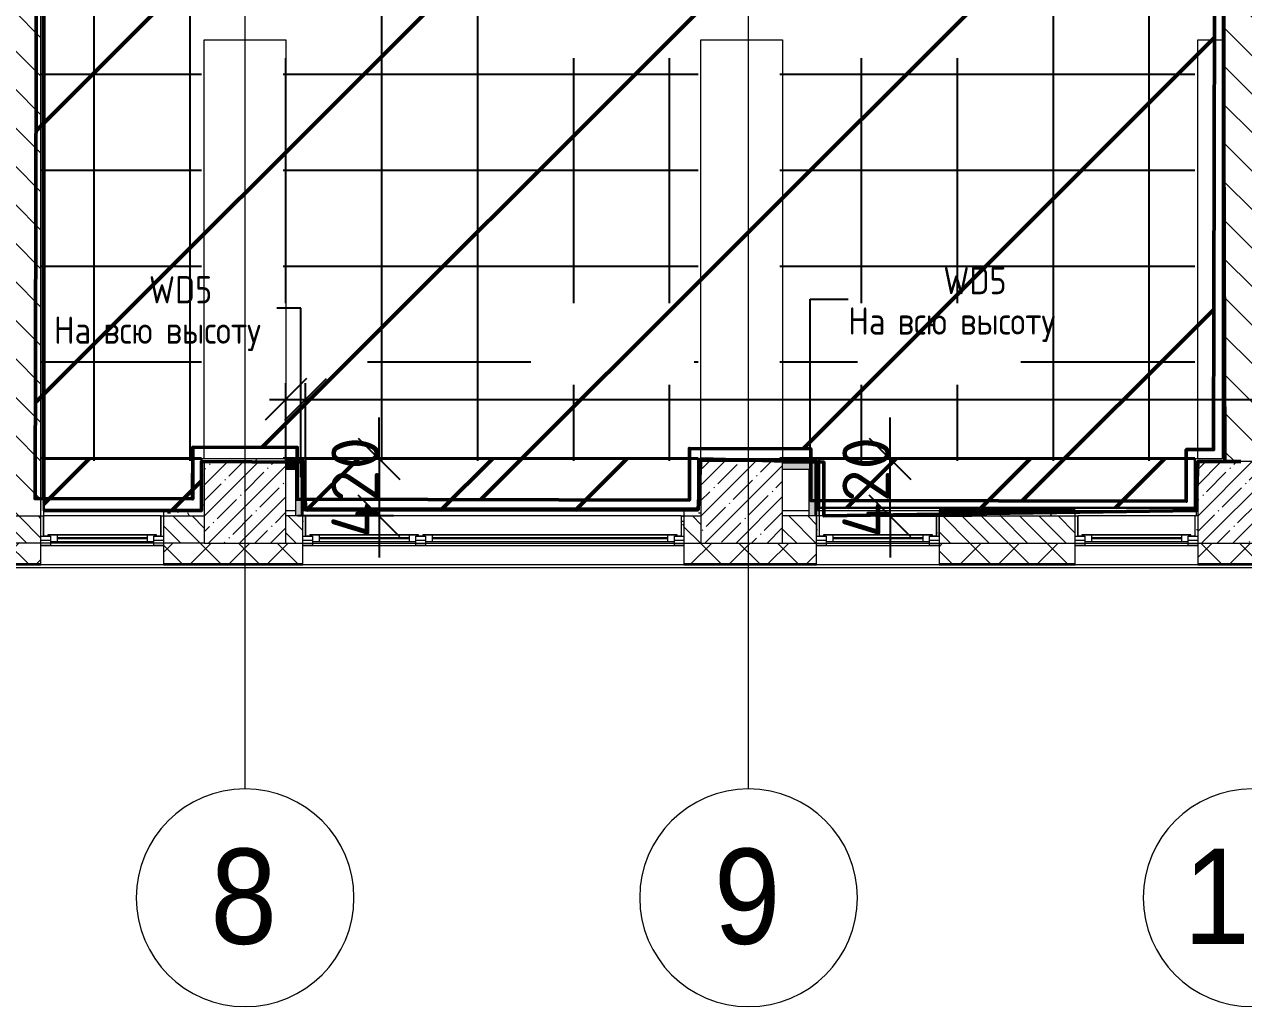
# Model space of a CAD drawing. Header units: millimetres. Extents: x -213547 to 415037, y -3642 to 106956.
# Drawn here: x 20653 to 29612, y -3642 to 3577 of the extents above; entities that cross this region are included whole.
import ezdxf

# ---------------------------------------------------------------- set-up
doc = ezdxf.new("R2010")
doc.units = ezdxf.units.MM
for name, color, linetype, lineweight in [('1)CF2', 3, 'Continuous', 30), ('10)FK4', 3, 'Continuous', 50), ('5.5) Перег WD5', 3, 'Continuous', 40), ('965 СКБ CF2', 5, 'Continuous', 50), ('A-FLOR', 7, 'Continuous', 9), ('A-GLAZ', 7, 'Continuous', 9), ('A-GLAZ-1', 7, 'Continuous', 5), ('A-WALL', 7, 'Continuous', 5), ('I-WALL', 7, 'Continuous', 5), ('S-COLS', 7, 'Continuous', 9), ('S-COLS-1', 7, 'Continuous', 5), ('Оси', 7, 'Continuous', 9), ('Оси-1', 7, 'Continuous', 20)]:
    doc.layers.add(name, color=color, linetype=linetype, lineweight=lineweight)
doc.layers.add('3) CF4 монтаж', color=104, linetype='Continuous')
doc.layers.add('A-WALL-1', color=9, linetype='Continuous', lineweight=5, true_color=0x808080)
doc.layers.add('A-WALL-FNSH-1', color=9, linetype='Continuous', lineweight=5, true_color=0x808080)
doc.styles.add('Arial', font='arial.ttf', dxfattribs={"width": 0.9, "height": 700})
doc.styles.add('GOST Common_1', font='', dxfattribs={"width": 0.9, "height": 250})
doc.styles.add('ISOCPEUR_1', font='isocpeur.ttf', dxfattribs={"height": 350})
doc.styles.add('ISOCPEUR_4', font='isocpeur.ttf', dxfattribs={"width": 0.9, "height": 1000})
doc.styles.get('GOST Common_1').set_extended_font_data('GOST Common')
doc.dimstyles.new('ISO-2_0_0_9К_Средний_округл2', dxfattribs={"dimscale": 304.8, "dimtxt": 199.196235, "dimasz": 0.492126, "dimexe": 0.393701, "dimexo": 0, "dimgap": 0, "dimtad": 1, "dimdec": 0, "dimrnd": 10, "dimzin": 0, "dimdsep": 46, "dimtxsty": 'ISOCPEUR_1', "dimblk1": 'OBLIQUE', "dimblk2": 'OBLIQUE', "dimsah": 1, "dimcen": 0.09, "dimdle": 0.393701, "dimazin": 0, "dimtfac": 1, "dimtdec": 4, "dimtix": 1, "dimtmove": 0, "dimatfit": 3, "dimfxl": 1, "dimtvp": 1, "dimtolj": 1, "dimtzin": 0, "dimarcsym": 2})
doc.dimstyles.new('ISO-2_0_0_9К_Средний_округл2_1', dxfattribs={"dimscale": 304.8, "dimtxt": 995.981176, "dimasz": 2.46063, "dimexe": 1.968504, "dimexo": 0, "dimgap": 0, "dimtad": 1, "dimdec": 0, "dimrnd": 10, "dimzin": 0, "dimdsep": 46, "dimtxsty": 'ISOCPEUR_4', "dimblk1": 'OBLIQUE', "dimblk2": 'OBLIQUE', "dimsah": 1, "dimcen": 0.09, "dimdle": 1.968504, "dimazin": 0, "dimtfac": 1, "dimtdec": 4, "dimtix": 1, "dimtmove": 0, "dimatfit": 3, "dimfxl": 1, "dimtvp": 1, "dimtolj": 1, "dimtzin": 0, "dimarcsym": 2})
pattern_1 = [(135, (64.7, -136.06), (-141.4214, -141.4214), [])]
pattern_2 = [(0, (64.7, -136.06), (243.84, 60.96), [20.117, -162.763, 20.117, -162.763, -975.36]), (0, (64.7, -136.06), (243.84, 60.96), [-365.76, 20.117, -345.643, 20.117, -162.763, -426.72]), (0, (64.7, -136.06), (243.84, 60.96), [-914.4, 20.117, -101.803, 20.117, -284.683]), (120, (156.14, -105.58), (-174.71291, 180.69163), [20.117, -162.763, 20.117, -162.763, -975.36]), (120, (156.14, -105.58), (-174.71291, 180.69163), [-365.76, 20.117, -345.643, 20.117, -162.763, -426.72]), (120, (156.14, -105.58), (-174.71291, 180.69163), [-914.4, 20.117, -101.803, 20.117, -284.683]), (240, (186.62, 16.34), (-69.12709, -241.65163), [20.117, -162.763, 20.117, -162.763, -975.36]), (240, (186.62, 16.34), (-69.12709, -241.65163), [-365.76, 20.117, -345.643, 20.117, -162.763, -426.72]), (240, (186.62, 16.34), (-69.12709, -241.65163), [-914.4, 20.117, -101.803, 20.117, -284.683])]
pattern_3 = [(45, (64.7, -136.06), (-212.132, 212.132), []), (135, (64.7, -136.06), (-212.132, -212.132), [])]

# ---------------------------------------------------------------- blocks, each defined once
blk = doc.blocks.new('BSC_Колонна _Прямоугольная - 600х600-V5-Объем проектирования 1 этажа')
at = {"layer": 'S-COLS-1'}
h = blk.add_hatch(dxfattribs=at)
h.set_pattern_fill('FP_9', color=256, style=0, pattern_type=2)
h.set_pattern_definition([(45, (-25860, -200), (-114.0493, 114.0493), []), (45, (-25745.95, -200), (-114.0493, 114.0493), [201.613, -40.323, 6.706, -33.617])])
h.paths.add_polyline_path([(300, -300), (300, 300), (-300, 300), (-300, -300)])
for p, q in [((300, 300), (-300, 300)), ((-300, 300), (-300, -300)), ((300, -300), (300, 300)), ((-300, -300), (300, -300))]:
    blk.add_line(p, q, dxfattribs=at)
blk = doc.blocks.new('BSC_Колонна _Прямоугольная - 600х600-V6-Объем проектирования 1 этажа')
at = {"layer": 'S-COLS-1'}
h = blk.add_hatch(dxfattribs=at)
h.set_pattern_fill('FP_10', color=256, style=0, pattern_type=2)
h.set_pattern_definition([(45, (-29509.74, -200), (-114.04925, 114.04925), []), (45, (-29395.7, -200), (-114.04925, 114.04925), [201.613, -40.323, 6.706, -33.617])])
h.paths.add_polyline_path([(300, -300), (300, 300), (-300, 300), (-300, -300)])
for p, q in [((300, 300), (-300, 300)), ((-300, 300), (-300, -300)), ((300, -300), (300, 300)), ((-300, -300), (300, -300))]:
    blk.add_line(p, q, dxfattribs=at)
blk = doc.blocks.new('120_Окно_СКБ_1Ст - 120_Окно_СКБ_1Ст 900х2500_h_-V46-Объем проектирования 1 этажа')
at = {"layer": 'A-GLAZ'}
for p, q in [((-450, -127), (-450, -57)), ((-450, -57), (-380, -57)), ((-380, -57), (-380, -127)), ((380, -87), (-380, -87)), ((-380, -87), (-380, -127)), ((-330, -137), (-330, -87)), ((330, -137), (330, -87)), ((380, -127), (380, -57)), ((380, -57), (450, -57)), ((380, -127), (380, -87)), ((450, -57), (450, -127)), ((-380, -127), (-450, -127)), ((-380, -127), (-400, -127)), ((-400, -127), (-400, -137)), ((-400, -137), (400, -137)), ((400, -137), (-400, -137)), ((450, -127), (380, -127)), ((400, -127), (380, -127)), ((400, -137), (400, -127))]:
    blk.add_line(p, q, dxfattribs=at)
at = {"layer": 'A-GLAZ-1'}
for p, q in [((450, -57), (-450, -57)), ((-430, -127), (-400, -127)), ((-330, -107), (330, -107)), ((330, -117), (-330, -117)), ((400, -127), (430, -127))]:
    blk.add_line(p, q, dxfattribs=at)
blk = doc.blocks.new('120_Окно_СКБ_2Ст - 120_Окно_СКБ_2Ст 2800х2500_створка_-22445922-Объем проектирования 1 этажа')
at = {"layer": 'A-GLAZ'}
for p, q in [((-1400, -127), (-1400, -57)), ((-1400, -57), (-1330, -57)), ((-1330, -57), (-1330, -127)), ((500, -87), (-1330, -87)), ((-1330, -87), (-1330, -127)), ((-1280, -137), (-1280, -87)), ((450, -137), (450, -87)), ((500, -127), (500, -57)), ((500, -57), (570, -57)), ((500, -127), (500, -87)), ((570, -57), (570, -127)), ((1330, -87), (570, -87)), ((570, -87), (570, -127)), ((620, -137), (620, -87)), ((1280, -137), (1280, -87)), ((1330, -127), (1330, -57)), ((1330, -57), (1400, -57)), ((1330, -127), (1330, -87)), ((1400, -57), (1400, -127)), ((-1330, -127), (-1400, -127)), ((-1330, -127), (-1350, -127)), ((-1350, -127), (-1350, -137)), ((-1350, -137), (520, -137)), ((520, -137), (-1350, -137)), ((570, -127), (500, -127)), ((520, -127), (500, -127)), ((520, -137), (520, -127)), ((570, -127), (550, -127)), ((550, -127), (550, -137)), ((550, -137), (1350, -137)), ((1350, -137), (550, -137)), ((1400, -127), (1330, -127)), ((1350, -127), (1330, -127)), ((1350, -137), (1350, -127))]:
    blk.add_line(p, q, dxfattribs=at)
at = {"layer": 'A-GLAZ-1'}
for p, q in [((1400, -57), (-1400, -57)), ((-1380, -127), (-1350, -127)), ((-1280, -107), (450, -107)), ((450, -117), (-1280, -117)), ((520, -127), (550, -127)), ((620, -107), (1280, -107)), ((1280, -117), (620, -117)), ((1350, -127), (1380, -127))]:
    blk.add_line(p, q, dxfattribs=at)
blk = doc.blocks.new('120_Окно_СКБ_1Ст - 120_Окно_СКБ_1Ст 900х2500_h_-V150-Объем проектирования 1 этажа')
at = {"layer": 'A-GLAZ'}
for p, q in [((-450, -127), (-450, -57)), ((-450, -57), (-380, -57)), ((-380, -57), (-380, -127)), ((380, -87), (-380, -87)), ((-380, -87), (-380, -127)), ((-330, -137), (-330, -87)), ((330, -137), (330, -87)), ((380, -127), (380, -57)), ((380, -57), (450, -57)), ((380, -127), (380, -87)), ((450, -57), (450, -127)), ((-380, -127), (-450, -127)), ((-380, -127), (-400, -127)), ((-400, -127), (-400, -137)), ((-400, -137), (400, -137)), ((400, -137), (-400, -137)), ((450, -127), (380, -127)), ((400, -127), (380, -127)), ((400, -137), (400, -127))]:
    blk.add_line(p, q, dxfattribs=at)
at = {"layer": 'A-GLAZ-1'}
for p, q in [((450, -57), (-450, -57)), ((-430, -127), (-400, -127)), ((-330, -107), (330, -107)), ((330, -117), (-330, -117)), ((400, -127), (430, -127))]:
    blk.add_line(p, q, dxfattribs=at)
blk = doc.blocks.new('120_Окно_СКБ_1Ст - 120_Окно_СКБ_1Ст 900х2500_h_-V151-Объем проектирования 1 этажа')
at = {"layer": 'A-GLAZ'}
for p, q in [((-450, -127), (-450, -57)), ((-450, -57), (-380, -57)), ((-380, -57), (-380, -127)), ((380, -87), (-380, -87)), ((-380, -87), (-380, -127)), ((-330, -137), (-330, -87)), ((330, -137), (330, -87)), ((380, -127), (380, -57)), ((380, -57), (450, -57)), ((380, -127), (380, -87)), ((450, -57), (450, -127)), ((-380, -127), (-450, -127)), ((-380, -127), (-400, -127)), ((-400, -127), (-400, -137)), ((-400, -137), (400, -137)), ((400, -137), (-400, -137)), ((450, -127), (380, -127)), ((400, -127), (380, -127)), ((400, -137), (400, -127))]:
    blk.add_line(p, q, dxfattribs=at)
at = {"layer": 'A-GLAZ-1'}
for p, q in [((450, -57), (-450, -57)), ((-430, -127), (-400, -127)), ((-330, -107), (330, -107)), ((330, -117), (-330, -117)), ((400, -127), (430, -127))]:
    blk.add_line(p, q, dxfattribs=at)
blk = doc.blocks.new('BSC_Колонна _Прямоугольная - 600х600-V154-Объем проектирования 1 этажа')
at = {"layer": 'S-COLS-1'}
h = blk.add_hatch(dxfattribs=at)
h.set_pattern_fill('FP_156', color=256, style=0, pattern_type=2)
h.set_pattern_definition([(45, (-22210, -200), (-114.0493, 114.0493), []), (45, (-22095.95, -200), (-114.0493, 114.0493), [201.613, -40.323, 6.706, -33.617])])
h.paths.add_polyline_path([(300, -300), (300, 300), (-300, 300), (-300, -300)])
for p, q in [((300, 300), (-300, 300)), ((-300, 300), (-300, -300)), ((300, -300), (300, 300)), ((-300, -300), (300, -300))]:
    blk.add_line(p, q, dxfattribs=at)
blk = doc.blocks.new('Ось сетки - D8-29747960-Объем проектирования 1 этажа')
at = {"layer": 'Оси-1'}
for start, end in [(360, 180), (180, 360)]:
    blk.add_arc((0, 0), 4, start, end, dxfattribs=at)
blk = doc.blocks.new('_Oblique')
at = {"color": 0, "linetype": 'ByBlock', "lineweight": -2}
blk.add_line((-0.5, -0.5), (0.5, 0.5), dxfattribs=at)
blk = doc.blocks.new('*D2005')
at = {"layer": '5.5) Перег WD5', "color": 0, "lineweight": -2, "transparency": 16777216}
for p, q in [((22574.7, 383.9), (22574.7, 941.3)), ((22719.7, 383.9), (22719.7, 941.3)), ((22454.7, 821.3), (22719.7, 821.3)), ((22719.7, 821.3), (69769, 821.3))]:
    blk.add_line(p, q, dxfattribs=at)
at = {"layer": 'Defpoints', "color": 0, "transparency": 16777216}
for p in [(22719.7, 821.3), (22574.7, 383.9), (22719.7, 383.9)]:
    blk.add_point(p, dxfattribs=at)
at = {"layer": '5.5) Перег WD5', "color": 0, "lineweight": -2, "transparency": 16777216, "xscale": 304.8, "yscale": 304.8, "zscale": 304.8, "rotation": 180}
blk.add_blockref('_Oblique', (22574.7, 821.3), dxfattribs=at)
at = {"layer": '5.5) Перег WD5', "color": 0, "lineweight": -2, "transparency": 16777216, "xscale": 304.8, "yscale": 304.8, "zscale": 304.8}
blk.add_blockref('_Oblique', (22719.7, 821.3), dxfattribs=at)
at = {"layer": '5.5) Перег WD5', "color": 0, "lineweight": 25, "transparency": 16777216, "insert": (69264.6, 1288), "char_height": 350, "width": 413.715, "attachment_point": 1, "line_spacing_factor": 1.149209, "style": 'ISOCPEUR_1'}
blk.add_mtext('\\A1;150', dxfattribs=at)
blk = doc.blocks.new('*D2006')
at = {"layer": '5.5) Перег WD5', "color": 0, "lineweight": -2, "transparency": 16777216}
for p, q in [((23259.3, 383.9), (23259.3, 688.7)), ((22719.7, 383.9), (23859.3, 383.9)), ((23259.3, 383.9), (23259.3, -36.1)), ((23365.3, -36.1), (22659.3, -36.1)), ((23259.3, -36.1), (23259.3, -340.9))]:
    blk.add_line(p, q, dxfattribs=at)
at = {"layer": 'Defpoints', "color": 0, "transparency": 16777216}
for p in [(22719.7, 383.9), (23259.3, -36.1), (23365.3, -36.1)]:
    blk.add_point(p, dxfattribs=at)
at = {"layer": '5.5) Перег WD5', "color": 0, "lineweight": -2, "transparency": 16777216, "xscale": 304.8, "yscale": 304.8, "zscale": 304.8}
for p, rotation in [((23259.3, 383.9), 270), ((23259.3, -36.1), 90)]:
    blk.add_blockref('_Oblique', p, dxfattribs=dict(at, rotation=rotation))
at = {"layer": '5.5) Перег WD5', "color": 0, "lineweight": 25, "transparency": 16777216, "insert": (23084.3, 173.9), "char_height": 350, "width": 478.071, "attachment_point": 5, "rotation": 90, "style": 'ISOCPEUR_1'}
blk.add_mtext('\\A1;420', dxfattribs=at)
blk = doc.blocks.new('*D2007')
at = {"layer": '5.5) Перег WD5', "color": 0, "lineweight": -2, "transparency": 16777216}
for p, q in [((27013.9, 383.9), (27013.9, 688.7)), ((26493.2, 383.9), (27613.9, 383.9)), ((27013.9, -36.1), (27013.9, 383.9)), ((26907.9, -36.1), (27613.9, -36.1)), ((27013.9, -36.1), (27013.9, -340.9))]:
    blk.add_line(p, q, dxfattribs=at)
at = {"layer": 'Defpoints', "color": 0, "transparency": 16777216}
for p in [(26493.2, 383.9), (27013.9, 383.9), (26907.9, -36.1)]:
    blk.add_point(p, dxfattribs=at)
at = {"layer": '5.5) Перег WD5', "color": 0, "lineweight": -2, "transparency": 16777216, "xscale": 304.8, "yscale": 304.8, "zscale": 304.8}
for p, rotation in [((27013.9, 383.9), 270), ((27013.9, -36.1), 90)]:
    blk.add_blockref('_Oblique', p, dxfattribs=dict(at, rotation=rotation))
at = {"layer": '5.5) Перег WD5', "color": 0, "lineweight": 25, "transparency": 16777216, "insert": (26838.9, 173.9), "char_height": 350, "width": 478.071, "attachment_point": 5, "rotation": 90, "style": 'ISOCPEUR_1'}
blk.add_mtext('\\A1;420', dxfattribs=at)

msp = doc.modelspace()

# ---------------------------------------------------------------- hatches: boundary and pattern name
at = {"layer": '1)CF2'}
h = msp.add_hatch(dxfattribs=at)
h.set_pattern_fill('ANSI31', color=256, scale=220)
h.paths.add_polyline_path([(29254.4, 383.9), (26494.2, 383.9), (26494.2, 23.9), (29254.4, 23.9)])
h.paths.add_polyline_path([(25603.7, 384.9), (22719.7, 384.9), (22719.7, 3.9), (25603.7, 3.9)])
h.paths.add_polyline_path([(21953.7, 384.9), (20795.7, 384.9), (20795.7, 3.9), (21953.7, 3.9)])
at = {"layer": '10)FK4'}
h = msp.add_hatch(dxfattribs=at)
h.set_pattern_fill('ANSI31', color=1, scale=444)
h.paths.add_polyline_path([(29405.8, 6825.9), (27603.7, 6825.9), (27599, 6896.7), (27556.2, 6896.8), (27557.9, 7593.8), (26199.9, 7597), (26198.3, 6907), (25006.3, 6909.8), (25007.9, 7619.8), (22549.9, 7625.6), (22549, 7225.6), (21907, 7227.1), (21907.9, 7607.1), (20749.9, 7609.8), (20732.2, 91.8), (21890.2, 89.1), (21891.1, 469.1), (22658.1, 467.3), (22657.2, 87.3), (25540.2, 80.5), (25541.1, 460.5), (26431.6, 458.4), (26430.7, 78.4), (29190, 72), (29190.9, 452), (29390.9, 451.5)])
at = {"layer": '3) CF4 монтаж'}
h = msp.add_hatch(dxfattribs=at)
h.set_pattern_fill('ANSI37', color=256, scale=222, angle=45, style=0)
h.set_pattern_definition([(90, (-13372.8, -41900.36), (-704.85, 0), []), (180, (-13372.8, -41900.36), (-6e-14, -704.85), [])])
h.paths.add_polyline_path([(29233.4, 368.1), (29254.4, 368.1), (29254.4, 6817.1), (27584.7, 6817.1), (27584.7, 7507.1), (26224.7, 7507.1), (26224.7, 6817.1), (26204.7, 6817.1), (26204.7, 368.1), (28752.6, 368.1)])
h.paths.add_polyline_path([(22700.7, 368.1), (25604.7, 368.1), (25604.7, 6817.1), (25034.7, 6818.1), (25034.7, 7527.1), (22574.7, 7527.1), (22574.7, 7127.1), (22554.7, 7127.1), (22554.7, 6328.6), (23174.7, 6328.6), (23174.7, 5728.6), (22554.7, 5728.6), (22554.7, 3928.6), (23174.7, 3928.6), (23174.7, 3328.6), (22554.7, 3328.6), (22554.7, 1528.6), (23174.7, 1528.6), (23174.7, 928.6), (22554.7, 928.6), (22554.7, 368.1)])
h.paths.add_polyline_path([(21954.7, 368.1), (21954.7, 5728.6), (20774.7, 5728.6), (20775.7, 368.1), (21933.7, 368.1)])
h.paths.add_polyline_path([(26774.7, 928.6), (26774.7, 1528.6), (27974.7, 1528.6), (27974.7, 928.6), (27426.3, 928.6)])
h.paths.add_polyline_path([(25574.7, 928.6), (24374.7, 928.6), (24374.7, 1528.6), (25574.7, 1528.6), (25574.7, 1181.5)])
h.paths.add_polyline_path([(27974.7, 3328.6), (26774.7, 3328.6), (26774.7, 3928.6), (27974.7, 3928.6), (27974.7, 3536.8)])
h.paths.add_polyline_path([(24773.8, 3328.6), (24374.7, 3328.6), (24374.7, 3928.6), (25574.7, 3928.6), (25574.7, 3328.6)])
h.paths.add_polyline_path([(27804.4, 5728.6), (26774.7, 5728.6), (26774.7, 6328.6), (27974.7, 6328.6), (27974.7, 5728.6)])
h.paths.add_polyline_path([(24773.8, 5728.6), (24374.7, 5728.6), (24374.7, 6328.6), (25574.7, 6328.6), (25574.7, 5728.6), (25034.7, 5728.6)])
h.paths.add_polyline_path([(20774.7, 6061.3), (20774.7, 6061.4), (20774.7, 6328.6), (21039.5, 6328.6), (21039.5, 6362.5), (21169.9, 6328.6), (21954.7, 6328.6), (21954.7, 7127.1), (21934.7, 7127.1), (21934.7, 7507.1), (20774.7, 7507.1), (20774.7, 6725.2), (20810.8, 6590.9), (20774.7, 6590.9), (20774.7, 6061.4)])
at = {"layer": '965 СКБ CF2'}
h = msp.add_hatch(dxfattribs=at)
h.set_pattern_fill('ANSI31', color=256, scale=220)
h.paths.add_polyline_path([(29254.4, 383.9), (26494.2, 383.9), (26494.2, 23.9), (29254.4, 23.9)])
h.paths.add_polyline_path([(25603.7, 384.9), (22719.7, 384.9), (22719.7, 3.9), (25603.7, 3.9)])
h.paths.add_polyline_path([(21953.7, 384.9), (20795.7, 384.9), (20795.7, 3.9), (21953.7, 3.9)])
at = {"layer": 'A-WALL'}
h = msp.add_hatch(dxfattribs=at)
h.set_pattern_fill('FP_2', color=256, style=0, pattern_type=2)
h.set_pattern_definition([(135, (64.7, -136.06), (-70.71068, -70.71068), [])])
h.paths.add_polyline_path([(7724.7, -236.1), (7724.7, -36.1), (6894.7, -36.1), (6894.7, -236.1)])
h.paths.add_polyline_path([(19424.7, -236.1), (20774.7, -236.1), (20774.7, -36.1), (19424.7, -36.1), (19424.7, -216.1)])
h.paths.add_polyline_path([(14924.7, -236.1), (15674.7, -236.1), (15674.7, -36.1), (14924.7, -36.1), (14924.7, -216.1)])
h.paths.add_polyline_path([(16574.7, -236.1), (16724.7, -236.1), (16724.7, -36.1), (16574.7, -36.1), (16574.7, -234.1)])
h.paths.add_polyline_path([(21674.7, -236.1), (21974.7, -236.1), (21974.7, -36.1), (21674.7, -36.1), (21674.7, -216.1)])
h.paths.add_polyline_path([(9974.7, -236.1), (9974.7, -36.1), (9224.4, -36.1), (9224.4, -236.1), (9424.4, -236.1)])
h.paths.add_polyline_path([(22574.7, -236.1), (22699.7, -236.1), (22699.7, -36.1), (22574.7, -36.1), (22574.7, -216.1)])
h.paths.add_polyline_path([(12120.3, -236.1), (12224.7, -236.1), (12224.7, -36.1), (12074.7, -36.1), (12074.7, -236.1)])
h.paths.add_polyline_path([(27374.7, -236.1), (28374.4, -236.1), (28374.4, -36.1), (27374.7, -36.1), (27374.7, -216.1)])
h.paths.add_polyline_path([(26474.7, -236.1), (26474.7, -36.1), (26224.7, -36.1), (26224.7, -236.1)])
h.paths.add_polyline_path([(25499.7, -236.1), (25624.7, -236.1), (25624.7, -36.1), (25499.7, -36.1), (25499.7, -216.1)])
h = msp.add_hatch(dxfattribs=at)
h.set_pattern_fill('FP_24', color=256, style=0, pattern_type=2)
h.set_pattern_definition([(45, (64.7, -136.06), (-141.42136, 141.42136), []), (135, (64.7, -136.06), (-141.42136, -141.42136), [])])
h.paths.add_polyline_path([(75756.8, -386.1), (75764.7, -386.1), (75764.7, -236.1), (74044.7, -236.1), (74044.7, -386.1), (75544.7, -386.1)])
h.paths.add_polyline_path([(70724.7, -386.1), (70724.7, -236.1), (67124.7, -236.1), (67124.7, -386.1), (69886.1, -386.1)])
h.paths.add_polyline_path([(72300.8, -386.1), (72344.7, -386.1), (72344.7, -236.1), (71624.7, -237.9), (71624.7, -386.1), (72144.7, -386.1)])
h.paths.add_polyline_path([(65224.7, -386.1), (66224.7, -386.1), (66224.7, -236.1), (65224.7, -236.1), (65224.7, -254.1)])
h.paths.add_polyline_path([(63774.7, -386.1), (64324.7, -386.1), (64324.7, -236.1), (63774.7, -236.1), (63774.7, -257.4)])
h.paths.add_polyline_path([(60974.7, -386.1), (61674.7, -386.1), (61674.7, -236.1), (60974.7, -236.1), (60974.7, -264.3)])
h.paths.add_polyline_path([(60074.7, -386.1), (60074.7, -236.1), (59324.7, -236.1), (59324.7, -386.1)])
h.paths.add_polyline_path([(57224.7, -386.1), (57224.7, -236.1), (56474.7, -236.1), (56474.7, -386.1)])
h.paths.add_polyline_path([(53374.7, -386.1), (53374.7, -236.1), (51936.2, -236.1), (51936.2, -386.1)])
h.paths.add_polyline_path([(49836.2, -386.1), (49836.2, -236.1), (49124.7, -236.1), (49124.7, -386.1), (49255.4, -386.1)])
h.paths.add_polyline_path([(48224.7, -386.1), (48224.7, -236.1), (47474.7, -236.1), (47474.7, -386.1)])
h.paths.add_polyline_path([(44374.7, -386.1), (44374.7, -236.1), (42802.2, -236.1), (42802.2, -386.1)])
h.paths.add_polyline_path([(38940.1, -386.1), (39104.7, -386.1), (39104.7, -236.1), (38054.7, -236.1), (38054.7, -386.1)])
h.paths.add_polyline_path([(40702.2, -386.1), (40702.2, -236.1), (40004.7, -236.1), (40004.7, -386.1)])
h.paths.add_polyline_path([(36877, -386.1), (37154.7, -386.1), (37154.7, -236.1), (36034.7, -236.1), (36034.7, -386.1)])
h.paths.add_polyline_path([(33934.7, -386.1), (33934.7, -236.1), (33074.7, -236.1), (33074.7, -386.1)])
h.paths.add_polyline_path([(30274.7, -386.1), (30274.7, -236.1), (29274.4, -236.1), (29274.4, -386.1)])
h.paths.add_polyline_path([(28374.4, -386.1), (28374.4, -236.1), (27374.7, -236.1), (27374.7, -386.1)])
h.paths.add_polyline_path([(26474.7, -386.1), (26474.7, -236.1), (25499.7, -236.1), (25499.7, -386.1)])
h.paths.add_polyline_path([(22699.7, -386.1), (22699.7, -236.1), (21674.7, -236.1), (21674.7, -386.1)])
h.paths.add_polyline_path([(19424.7, -386.1), (20774.7, -386.1), (20774.7, -236.1), (19424.7, -236.1), (19424.7, -367.6)])
h.paths.add_polyline_path([(17324.7, -386.1), (17324.7, -236.1), (16574.7, -236.1), (16574.7, -386.1)])
h.paths.add_polyline_path([(14924.7, -386.1), (15674.7, -386.1), (15674.7, -236.1), (14924.7, -236.1), (14924.7, -378.8)])
h.paths.add_polyline_path([(12120.3, -386.1), (12824.7, -384.1), (12824.7, -236.1), (12074.7, -236.1), (12074.7, -386.1)])
h.paths.add_polyline_path([(7994.1, -386.1), (8324.4, -386.1), (8324.4, -236.1), (6894.7, -236.1), (6894.7, -386.1), (7724.7, -386.1)])
h.paths.add_polyline_path([(9224.4, -386.1), (9974.7, -386.1), (9974.7, -236.1), (9224.4, -236.1), (9224.4, -254.1)])
h.paths.add_polyline_path([(174.7, -386.1), (3794.7, -386.1), (3794.7, -236.1), (-195.3, -236.1), (-195.3, -386.1), (-45.3, -386.1)])
at = {"layer": 'I-WALL'}
h = msp.add_hatch(dxfattribs=at)
h.set_pattern_fill('FP_23', color=256, style=0, pattern_type=2)
h.set_pattern_definition(pattern_1)
h.paths.add_polyline_path([(20774.7, -36.1), (20774.7, 7543.9), (20574.7, 7543.9), (20574.7, -36.1)])
h = msp.add_hatch(dxfattribs=at)
h.set_pattern_fill('FP_191', color=256, style=0, pattern_type=2)
h.set_pattern_definition(pattern_2)
h.paths.add_polyline_path([(20794.7, 3.9), (20793.7, 7523.9), (20774.7, 7543.9), (20774.7, 3.9)])
h.paths.add_polyline_path([(20794.7, 7523.9), (20794.7, 7543.9), (20774.7, 7543.9)])
h = msp.add_hatch(dxfattribs=at)
h.set_pattern_fill('FP_23', color=256, style=0, pattern_type=2)
h.set_pattern_definition(pattern_1)
h.paths.add_polyline_path([(29663.9, 363.9), (29674.4, 363.9), (29674.4, 7163.9), (29474.4, 7163.9), (29474.4, 363.9), (29656.3, 363.9)])
h = msp.add_hatch(dxfattribs=at)
h.set_pattern_fill('FP_191', color=256, style=0, pattern_type=2)
h.set_pattern_definition(pattern_2)
h.paths.add_polyline_path([(29454.4, 383.9), (29474.4, 383.9), (29474.4, 6853.9), (29454.4, 6853.9), (29454.4, 384)])
h = msp.add_hatch(dxfattribs=at)
h.set_pattern_fill('FP_191', color=256, style=0, pattern_type=2)
h.set_pattern_definition(pattern_2)
h.paths.add_polyline_path([(21974.7, 3.9), (21974.7, 383.9), (21954.7, 383.9), (21954.7, 4.9), (21959.9, 4.7)])
h = msp.add_hatch(dxfattribs=at)
h.set_pattern_fill('FP_191', color=256, style=0, pattern_type=2)
h.set_pattern_definition(pattern_2)
h.paths.add_polyline_path([(21974.7, 363.9), (22574.7, 363.9), (22574.7, 383.9), (21974.7, 383.9)])
h = msp.add_hatch(dxfattribs=at)
h.set_pattern_fill('FP_192', color=256, style=0, pattern_type=2)
h.set_pattern_definition(pattern_3)
h.paths.add_polyline_path([(22594.7, 371.4), (22707.2, 371.4), (22707.2, 383.9), (22574.7, 383.9), (22574.7, 371.4)])
h = msp.add_hatch(dxfattribs=at)
h.set_pattern_fill('FP_192', color=256, style=0, pattern_type=2)
h.set_pattern_definition(pattern_3)
h.paths.add_polyline_path([(22694.7, 358.9), (22694.2, 371.4), (22574.7, 371.4), (22574.7, 358.9), (22644.7, 358.9)])
for points in [[(22644.7, 308.9), (22644.7, 358.9), (22574.7, 358.9), (22574.7, 308.9), (22594.7, 308.9)], [(22694.7, -36.1), (22694.7, 358.9), (22644.7, 358.9), (22644.7, -36.1)], [(26418.2, 308.9), (26418.2, 358.9), (26224.7, 358.9), (26224.7, 308.9), (26244.7, 308.9)], [(26468.2, -36.1), (26468.2, 358.9), (26418.2, 358.9), (26418.2, -36.1)]]:
    msp.add_hatch(color=256, dxfattribs=at).paths.add_polyline_path(points)
h = msp.add_hatch(dxfattribs=at)
h.set_pattern_fill('FP_192', color=256, style=0, pattern_type=2)
h.set_pattern_definition(pattern_3)
h.paths.add_polyline_path([(22694.7, -36.1), (22699.7, -36.1), (22699.7, 13.9), (22707.2, 13.9), (22707.2, 371.4), (22694.7, 371.4), (22694.7, -16.1)])
h = msp.add_hatch(dxfattribs=at)
h.set_pattern_fill('FP_192', color=256, style=0, pattern_type=2)
h.set_pattern_definition(pattern_3)
h.paths.add_polyline_path([(22719.7, 13.9), (22719.7, 383.9), (22707.2, 383.9), (22707.2, 13.9)])
h = msp.add_hatch(dxfattribs=at)
h.set_pattern_fill('FP_191', color=256, style=0, pattern_type=2)
h.set_pattern_definition(pattern_2)
h.paths.add_polyline_path([(25624.7, 3.9), (25624.7, 383.9), (25604.7, 383.9), (25604.7, 4.9)])
h = msp.add_hatch(dxfattribs=at)
h.set_pattern_fill('FP_191', color=256, style=0, pattern_type=2)
h.set_pattern_definition(pattern_2)
h.paths.add_polyline_path([(25624.7, 363.9), (26224.7, 363.9), (26224.7, 383.9), (25624.7, 383.9)])
h = msp.add_hatch(dxfattribs=at)
h.set_pattern_fill('FP_192', color=256, style=0, pattern_type=2)
h.set_pattern_definition(pattern_3)
h.paths.add_polyline_path([(26418.2, 371.4), (26480.7, 371.4), (26480.7, 383.9), (26224.7, 383.9), (26224.7, 371.4), (26244.7, 371.4)])
h = msp.add_hatch(dxfattribs=at)
h.set_pattern_fill('FP_192', color=256, style=0, pattern_type=2)
h.set_pattern_definition(pattern_3)
h.paths.add_polyline_path([(26468.2, 358.9), (26467.8, 371.4), (26224.7, 371.4), (26224.7, 358.9), (26418.2, 358.9)])
h = msp.add_hatch(dxfattribs=at)
h.set_pattern_fill('FP_192', color=256, style=0, pattern_type=2)
h.set_pattern_definition(pattern_3)
h.paths.add_polyline_path([(26468.2, -36.1), (26474.7, -36.1), (26474.7, 13.9), (26480.7, 13.9), (26480.7, 371.4), (26468.2, 371.4), (26468.2, -16.1)])
h = msp.add_hatch(dxfattribs=at)
h.set_pattern_fill('FP_192', color=256, style=0, pattern_type=2)
h.set_pattern_definition(pattern_3)
h.paths.add_polyline_path([(26493.2, 13.9), (26493.2, 383.9), (26480.7, 383.9), (26480.7, 13.9)])
h = msp.add_hatch(dxfattribs=at)
h.set_pattern_fill('FP_191', color=256, style=0, pattern_type=2)
h.set_pattern_definition(pattern_2)
h.paths.add_polyline_path([(29254.4, 13.9), (29274.4, 13.9), (29274.4, 383.9), (29254.4, 383.9), (29254.4, 23.9)])
h = msp.add_hatch(dxfattribs=at)
h.set_pattern_fill('FP_191', color=256, style=0, pattern_type=2)
h.set_pattern_definition(pattern_2)
h.paths.add_polyline_path([(21674.7, -36.1), (21974.7, -36.1), (21974.7, 3.9), (21674.7, 3.9), (21674.7, -16.1)])
h.paths.add_polyline_path([(20774.7, -36.1), (20795.7, -36.1), (20794.7, 3.9), (20774.7, 3.9), (20774.7, -16.1)])
h = msp.add_hatch(dxfattribs=at)
h.set_pattern_fill('FP_191', color=256, style=0, pattern_type=2)
h.set_pattern_definition(pattern_2)
h.paths.add_polyline_path([(25530.2, -36.1), (25624.7, -36.1), (25624.7, 3.9), (25499.7, 3.9), (25499.7, -36.1)])
h = msp.add_hatch(dxfattribs=at)
h.set_pattern_fill('FP_191', color=256, style=0, pattern_type=2)
h.set_pattern_definition(pattern_2)
h.paths.add_polyline_path([(28374.4, -36.1), (28374.4, 3.9), (27374.7, 3.9), (27374.7, -36.1), (28109, -36.1)])
h = msp.add_hatch(dxfattribs=at)
h.set_pattern_fill('FP_191', color=256, style=0, pattern_type=2)
h.set_pattern_definition(pattern_2)
h.paths.add_polyline_path([(20794.7, -184.1), (20794.7, -36.1), (20774.7, -36.1), (20774.7, -184.1)])
h = msp.add_hatch(dxfattribs=at)
h.set_pattern_fill('FP_191', color=256, style=0, pattern_type=2)
h.set_pattern_definition(pattern_2)
h.paths.add_polyline_path([(22719.7, -184.1), (22719.7, -36.1), (22699.7, -36.1), (22699.7, -184.1)])
h = msp.add_hatch(dxfattribs=at)
h.set_pattern_fill('FP_191', color=256, style=0, pattern_type=2)
h.set_pattern_definition(pattern_2)
h.paths.add_polyline_path([(25479.7, -184.1), (25499.7, -184.1), (25499.7, -36.1), (25479.7, -36.1), (25479.7, -174.1)])
h = msp.add_hatch(dxfattribs=at)
h.set_pattern_fill('FP_191', color=256, style=0, pattern_type=2)
h.set_pattern_definition(pattern_2)
h.paths.add_polyline_path([(26494.7, -184.1), (26494.7, -36.1), (26474.7, -36.1), (26474.7, -184.1)])
h = msp.add_hatch(dxfattribs=at)
h.set_pattern_fill('FP_191', color=256, style=0, pattern_type=2)
h.set_pattern_definition(pattern_2)
h.paths.add_polyline_path([(27374.7, -184.1), (27374.7, -36.1), (27354.7, -36.1), (27354.7, -184.1)])
h = msp.add_hatch(dxfattribs=at)
h.set_pattern_fill('FP_191', color=256, style=0, pattern_type=2)
h.set_pattern_definition(pattern_2)
h.paths.add_polyline_path([(29254.4, -184.1), (29274.4, -184.1), (29274.4, -36.1), (29254.4, -36.1), (29254.4, -174.1)])

# ---------------------------------------------------------------- linework, layer by layer
at = {"layer": '1)CF2'}
for points in [[(21953.7, 384.9), (20795.7, 384.9), (20795.7, 3.9), (21953.7, 3.9)], [(25603.7, 384.9), (22719.7, 384.9), (22719.7, 3.9), (25603.7, 3.9)], [(29254.4, 383.9), (26494.2, 383.9), (26494.2, 23.9), (29254.4, 23.9)]]:
    msp.add_lwpolyline(points, close=True, dxfattribs=at)
at = {"layer": '10)FK4', "flags": 128}
for points in [[(27557.1, 7593.8), (26199.1, 7597), (26197.5, 6907), (25005.5, 6909.8), (25007.2, 7619.8), (22549.2, 7625.6), (22548.2, 7225.6), (21906.2, 7227.1), (21907.1, 7607.1), (20749.1, 7609.8), (20731.5, 91.8), (21889.5, 89.1), (21890.4, 469.1), (22657.4, 467.3), (22656.5, 87.3), (25539.5, 80.5), (25540.3, 460.5), (26430.8, 458.4), (26430, 78.4), (29189.2, 72), (29190.1, 452), (29390.1, 451.5), (29405.2, 6892.5), (27555.5, 6896.8)], [(27557.9, 7593.8), (26199.9, 7597), (26198.3, 6907), (25006.3, 6909.8), (25007.9, 7619.8), (22549.9, 7625.6), (22549, 7225.6), (21907, 7227.1), (21907.9, 7607.1), (20749.9, 7609.8), (20732.2, 91.8), (21890.2, 89.1), (21891.1, 469.1), (22658.1, 467.3), (22657.2, 87.3), (25540.2, 80.5), (25541.1, 460.5), (26431.6, 458.4), (26430.7, 78.4), (29190, 72), (29190.9, 452), (29390.9, 451.5), (29406, 6892.5), (27556.2, 6896.8)]]:
    msp.add_lwpolyline(points, close=True, dxfattribs=at)
at = {"layer": '10)FK4'}
for points in [[(20794.7, 91.7), (20794.7, 7522.9)], [(20795.7, 91.7), (20795.7, 7522.9)], [(27556.7, 7519.9), (27602.7, 6825.9), (29453.4, 6825.9), (29473.4, 363.9), (29590.8, 363.9)], [(27557.7, 7519.9), (27603.7, 6825.9), (29454.4, 6825.9), (29474.4, 363.9), (29591.8, 363.9)], [(20795.7, 4.9), (21953.7, 3.9), (21953.7, 363.9), (22694.7, 358.9), (22720.7, 13.9), (25604.7, 13.9), (25624.7, 384.9), (26528.2, 358.9), (26528.2, -36.1), (29264.4, 3.9), (29274.4, 363.9), (29474.4, 363.9)], [(28373.4, 4.9), (27373.7, 4.9)], [(28374.4, 4.9), (27374.7, 4.9)]]:
    msp.add_lwpolyline(points, dxfattribs=at)
at = {"layer": '5.5) Перег WD5', "color": 18, "lineweight": 25, "true_color": 0x000000}
for p, q in [((26427.3, 1558.2), (26706.8, 1558.2)), ((26427.3, 336), (26427.3, 1558.2)), ((22685, 1490.8), (22507, 1490.8)), ((22685, 249.1), (22685, 1490.8))]:
    msp.add_line(p, q, dxfattribs=at)
at = {"layer": '5.5) Перег WD5'}
for p, q in [((22707.2, 371.4), (22574.7, 371.4)), ((22694.7, 358.9), (22574.7, 358.9)), ((22694.7, -36.1), (22694.7, 358.9)), ((22707.2, 13.9), (22707.2, 371.4)), ((26480.7, 371.4), (26224.7, 371.4)), ((26468.2, 358.9), (26224.7, 358.9)), ((26468.2, -36.1), (26468.2, 358.9)), ((26480.7, 13.9), (26480.7, 371.4))]:
    msp.add_line(p, q, dxfattribs=at)
at = {"layer": 'A-FLOR'}
for p, q in [((20794.7, 3.9), (20794.7, 7522.9)), ((29454.4, 6825.9), (29454.4, 383.9)), ((21974.7, 383.9), (21974.7, 3463.9)), ((21974.7, 3463.9), (22574.7, 3463.9)), ((22574.7, 3463.9), (22574.7, 383.9)), ((25624.7, 383.9), (25624.7, 3463.9)), ((25624.7, 3463.9), (26224.7, 3463.9)), ((26224.7, 3463.9), (26224.7, 383.9)), ((29274.7, 383.9), (29274.7, 3463.9)), ((29274.7, 3463.9), (29454.4, 3463.9)), ((22719.7, 383.9), (21954.7, 383.9)), ((21954.7, 383.9), (21954.7, 4.9)), ((22719.7, 121.7), (22719.7, 383.9)), ((26493.2, 383.9), (25604.7, 383.9)), ((25604.7, 383.9), (25604.7, 4.9)), ((26493.2, 23.9), (26493.2, 383.9)), ((29453.4, 383.9), (29254.4, 383.9)), ((29254.4, 383.9), (29254.4, 23.9)), ((29254.4, 23.9), (26493.2, 23.9))]:
    msp.add_line(p, q, dxfattribs=at)
at = {"layer": 'A-WALL'}
for p, q in [((22574.7, 363.9), (22574.7, 383.9)), ((22707.2, 371.4), (22574.7, 371.4)), ((22694.7, 358.9), (22574.7, 358.9)), ((22694.7, -36.1), (22694.7, 358.9)), ((22707.2, 13.9), (22707.2, 371.4)), ((26224.7, 363.9), (26224.7, 383.9)), ((26480.7, 371.4), (26224.7, 371.4)), ((26468.2, 358.9), (26224.7, 358.9)), ((26468.2, -36.1), (26468.2, 358.9)), ((26480.7, 13.9), (26480.7, 371.4)), ((20794.7, 3.9), (20795.7, 3.9)), ((21954.7, 3.9), (21674.7, 3.9)), ((25499.7, 3.9), (25604.7, 3.9)), ((28374.4, 3.9), (27374.7, 3.9)), ((25479.7, -36.1), (25624.7, -36.1)), ((27374.7, -36.1), (28394.4, -36.1)), ((21974.7, -236.1), (14924.7, -236.1)), ((22574.7, -236.1), (22699.7, -236.1)), ((22699.7, -236.1), (25624.7, -236.1)), ((26224.7, -236.1), (29274.4, -236.1)), ((72344.7, -416.1), (-225.3, -416.1)), ((19424.7, -386.1), (20774.7, -386.1)), ((19424.7, -389.1), (20774.7, -389.1)), ((21674.7, -394.1), (20774.7, -394.1)), ((21674.7, -386.1), (22699.7, -386.1)), ((21674.7, -389.1), (22699.7, -389.1)), ((25499.7, -394.1), (22699.7, -394.1)), ((25499.7, -386.1), (26474.7, -386.1)), ((25499.7, -389.1), (26474.7, -389.1)), ((27374.7, -394.1), (26474.7, -394.1)), ((27374.7, -386.1), (28374.4, -386.1)), ((27374.7, -389.1), (28374.4, -389.1)), ((29274.4, -394.1), (28374.4, -394.1)), ((29274.4, -386.1), (30274.7, -386.1)), ((29274.4, -389.1), (30274.7, -389.1))]:
    msp.add_line(p, q, dxfattribs=at)
at = {"layer": 'A-WALL-1'}
for p, q in [((20774.7, -386.1), (20774.7, 7543.9)), ((29474.4, 6853.9), (29474.4, 363.9)), ((29454.4, 383.9), (29453.4, 383.9)), ((22574.7, 308.9), (22644.7, 308.9)), ((22644.7, 308.9), (22644.7, -36.1)), ((26224.7, 308.9), (26418.2, 308.9)), ((26418.2, 308.9), (26418.2, -36.1)), ((20795.7, -36.1), (20795.7, 3.9)), ((21674.7, 3.9), (21674.7, -386.1)), ((21954.7, 4.9), (21954.7, 3.9)), ((22699.7, -386.1), (22699.7, 13.9)), ((22699.7, 13.9), (22719.7, 13.9)), ((25499.7, 3.9), (25499.7, -386.1)), ((25604.7, 4.9), (25604.7, 3.9)), ((26474.7, -386.1), (26474.7, 13.9)), ((26474.7, 13.9), (26493.2, 13.9)), ((26493.2, 13.9), (26493.2, 23.9)), ((27374.7, 3.9), (27374.7, -386.1)), ((28374.4, -386.1), (28374.4, 3.9)), ((29254.4, 23.9), (29254.4, 13.9)), ((29254.4, 13.9), (29274.4, 13.9)), ((19404.7, -36.1), (20794.7, -36.1)), ((20794.7, -184.1), (20794.7, -36.1)), ((21654.7, -36.1), (21974.7, -36.1)), ((21654.7, -36.1), (21654.7, -184.1)), ((22719.7, -36.1), (22574.7, -36.1)), ((22719.7, -184.1), (22719.7, -36.1)), ((25479.7, -36.1), (25479.7, -184.1)), ((26494.7, -36.1), (26224.7, -36.1)), ((26474.7, -36.1), (26474.7, -184.1)), ((26494.7, -184.1), (26494.7, -36.1)), ((27354.7, -36.1), (27354.7, -184.1)), ((27374.7, -36.1), (27354.7, -36.1)), ((27374.7, -184.1), (27374.7, -36.1)), ((28394.4, -184.1), (28394.4, -36.1)), ((29254.4, -36.1), (29254.4, -184.1)), ((29274.4, -36.1), (29254.4, -36.1)), ((20774.7, -184.1), (20794.7, -184.1)), ((21654.7, -184.1), (21674.7, -184.1)), ((22699.7, -184.1), (22719.7, -184.1)), ((25479.7, -184.1), (25499.7, -184.1)), ((26474.7, -184.1), (26494.7, -184.1)), ((27354.7, -184.1), (27374.7, -184.1)), ((28374.4, -184.1), (28394.4, -184.1)), ((29254.4, -184.1), (29274.4, -184.1)), ((29274.4, -236.1), (29274.4, -386.1))]:
    msp.add_line(p, q, dxfattribs=at)
at = {"layer": 'A-WALL-FNSH-1'}
for p, q in [((20795.7, 4.9), (20795.7, 7522.9)), ((29453.4, 6825.9), (29453.4, 384.9)), ((21953.7, 384.9), (21953.7, 4.9)), ((22720.7, 384.9), (21953.7, 384.9)), ((22720.7, 13.9), (22720.7, 384.9)), ((25603.7, 384.9), (25603.7, 4.9)), ((26494.2, 384.9), (25603.7, 384.9)), ((26494.2, -36.1), (26494.2, 384.9)), ((29453.4, 384.9), (29253.4, 384.9)), ((29253.4, 384.9), (29253.4, 13.9)), ((22719.7, 121.7), (22719.7, 13.9)), ((21674.7, 4.9), (21674.7, 3.9)), ((21674.7, 4.9), (21954.7, 4.9)), ((22719.7, 13.9), (22720.7, 13.9)), ((25499.7, 4.9), (25499.7, 3.9)), ((25499.7, 4.9), (25604.7, 4.9)), ((26493.2, 13.9), (26493.2, -36.1)), ((28374.4, 4.9), (27374.7, 4.9)), ((27374.7, 4.9), (27374.7, 3.9)), ((28374.4, 3.9), (28374.4, 4.9)), ((29253.4, 13.9), (29254.4, 13.9)), ((20795.7, -36.1), (20794.7, -36.1)), ((20795.7, -184.1), (20795.7, -36.1)), ((21653.7, -36.1), (21653.7, -184.1)), ((21654.7, -36.1), (21653.7, -36.1)), ((22720.7, -36.1), (22719.7, -36.1)), ((22720.7, -184.1), (22720.7, -36.1)), ((25478.7, -36.1), (25478.7, -184.1)), ((25479.7, -36.1), (25478.7, -36.1)), ((26495.7, -36.1), (26494.7, -36.1)), ((26495.7, -184.1), (26495.7, -36.1)), ((27353.7, -36.1), (27353.7, -184.1)), ((27354.7, -36.1), (27353.7, -36.1)), ((28395.4, -36.1), (28394.4, -36.1)), ((28395.4, -184.1), (28395.4, -36.1)), ((29253.4, -36.1), (29253.4, -184.1)), ((29254.4, -36.1), (29253.4, -36.1)), ((20794.7, -184.1), (20795.7, -184.1)), ((21653.7, -184.1), (21654.7, -184.1)), ((22719.7, -184.1), (22720.7, -184.1)), ((25478.7, -184.1), (25479.7, -184.1)), ((26494.7, -184.1), (26495.7, -184.1)), ((27353.7, -184.1), (27354.7, -184.1)), ((28394.4, -184.1), (28395.4, -184.1)), ((29253.4, -184.1), (29254.4, -184.1)), ((19424.7, -394.1), (20774.7, -394.1)), ((20774.7, -394.1), (20774.7, -386.1)), ((21674.7, -386.1), (21674.7, -394.1)), ((21674.7, -394.1), (22699.7, -394.1)), ((22699.7, -394.1), (22699.7, -386.1)), ((25499.7, -386.1), (25499.7, -394.1)), ((25499.7, -394.1), (26474.7, -394.1)), ((26474.7, -394.1), (26474.7, -386.1)), ((27374.7, -386.1), (27374.7, -394.1)), ((27374.7, -394.1), (28374.4, -394.1)), ((28374.4, -394.1), (28374.4, -386.1)), ((29274.4, -386.1), (29274.4, -394.1)), ((29274.4, -394.1), (30274.7, -394.1))]:
    msp.add_line(p, q, dxfattribs=at)
at = {"layer": 'I-WALL'}
for p, q in [((20795.7, 4.9), (20795.7, 3.9)), ((20795.7, 4.9), (21674.7, 4.9)), ((20795.7, 3.9), (21674.7, 3.9)), ((22574.7, 3.9), (22644.7, 3.9)), ((22699.7, 3.9), (25499.7, 3.9)), ((22719.7, 3.9), (22719.7, 13.9)), ((22720.7, 13.9), (22720.7, 4.9)), ((22720.7, 4.9), (25499.7, 4.9)), ((26224.7, 3.9), (26418.2, 3.9)), ((26474.7, 3.9), (27374.7, 3.9)), ((26494.2, 4.9), (27374.7, 4.9)), ((28374.4, 4.9), (29254.4, 4.9)), ((28374.4, 3.9), (29254.4, 3.9)), ((29253.4, 4.9), (29253.4, 13.9)), ((29254.4, 4.9), (29254.4, 13.9)), ((29264.4, 3.9), (29264.4, -36.1)), ((21653.7, -36.1), (20795.7, -36.1)), ((25478.7, -36.1), (22720.7, -36.1)), ((27354.7, -36.1), (26495.7, -36.1)), ((29254.4, -36.1), (28394.4, -36.1)), ((20844.7, -216.1), (20774.7, -216.1)), ((21674.7, -216.1), (21604.7, -216.1)), ((22769.7, -216.1), (22699.7, -216.1)), ((23599.7, -216.1), (23529.7, -216.1)), ((25499.7, -216.1), (25429.7, -216.1)), ((26544.7, -216.1), (26474.7, -216.1)), ((27374.7, -216.1), (27304.7, -216.1)), ((28444.4, -216.1), (28374.4, -216.1)), ((29274.4, -216.1), (29204.4, -216.1))]:
    msp.add_line(p, q, dxfattribs=at)
at = {"layer": 'Оси'}
for points in [[(22274.7, -2042.3), (22274.7, 2957.7), (22274.7, 22262), (22274.7, 27262)], [(25974.7, -2042.3), (25974.7, 2957.7), (25974.7, 22262), (25974.7, 27262)]]:
    msp.add_lwpolyline(points, dxfattribs=at)

# ---------------------------------------------------------------- block references
at = {"layer": 'A-GLAZ', "color": 3, "rotation": 180}
for name, p in [('120_Окно_СКБ_1Ст - 120_Окно_СКБ_1Ст 900х2500_h_-V46-Объем проектирования 1 этажа', (21224.7, -311.1)), ('120_Окно_СКБ_2Ст - 120_Окно_СКБ_2Ст 2800х2500_створка_-22445922-Объем проектирования 1 этажа', (24099.7, -311.1)), ('120_Окно_СКБ_1Ст - 120_Окно_СКБ_1Ст 900х2500_h_-V151-Объем проектирования 1 этажа', (26924.7, -311.1)), ('120_Окно_СКБ_1Ст - 120_Окно_СКБ_1Ст 900х2500_h_-V150-Объем проектирования 1 этажа', (28824.4, -311.1))]:
    msp.add_blockref(name, p, dxfattribs=at)
at = {"layer": 'S-COLS'}
for name, p in [('BSC_Колонна _Прямоугольная - 600х600-V154-Объем проектирования 1 этажа', (22274.7, 63.9)), ('BSC_Колонна _Прямоугольная - 600х600-V5-Объем проектирования 1 этажа', (25924.7, 63.9)), ('BSC_Колонна _Прямоугольная - 600х600-V6-Объем проектирования 1 этажа', (29574.4, 63.9))]:
    msp.add_blockref(name, p, dxfattribs=at)
at = {"layer": 'Оси-1', "xscale": 199.9999999999999, "yscale": 199.9999999999999, "zscale": 199.9999999999999}
for p in [(22274.7, -2842.3), (25974.7, -2842.3), (29674.7, -2842.3)]:
    msp.add_blockref('Ось сетки - D8-29747960-Объем проектирования 1 этажа', p, dxfattribs=at)

# ---------------------------------------------------------------- texts
at = {"layer": '10)FK4', "color": 18, "lineweight": 25, "true_color": 0x000000, "char_height": 200, "width": 79.367, "attachment_point": 1, "style": 'GOST Common_1'}
for insert in [(27004.4, 1497.3), (27462.8, 1497.3), (21167.5, 1429.9), (21625.9, 1429.9)]:
    msp.add_mtext('\\fGOST Common|b0|i0|c204|p34|;\\W.9; ', dxfattribs=dict(at, insert=insert))
at = {"layer": '5.5) Перег WD5', "color": 18, "true_color": 0x000000, "char_height": 200, "attachment_point": 1, "style": 'GOST Common_1'}
for s, insert, width in [('WD5', (27405.5, 1794.2), 584.43), ('WD5', (21568.5, 1726.8), 584.43), ('На', (26706.8, 1497.3), 360.759), ('всю', (27069.9, 1497.3), 476.202), ('высоту', (27528.3, 1497.3), 981.265), ('На', (20869.9, 1429.9), 360.759), ('всю', (21233, 1429.9), 476.202), ('высоту', (21691.4, 1429.9), 981.265)]:
    msp.add_mtext(s, dxfattribs=dict(at, insert=insert, width=width))
at = {"layer": 'Оси', "char_height": 700, "attachment_point": 1, "style": 'Arial'}
for s, insert, width in [('\\fArial|b0|i0|c204|p34|;\\W.9;8', (22019.7, -2481), 606.076), ('\\fArial|b0|i0|c204|p34|;\\W.9;9', (25719.7, -2481), 606.076), ('10', (29169.5, -2481), 1212.151)]:
    msp.add_mtext(s, dxfattribs=dict(at, insert=insert, width=width))

# ---------------------------------------------------------------- dimensions: what is measured, and where the dimension line sits
at = {"layer": '5.5) Перег WD5', "color": 18, "lineweight": 25, "true_color": 0x000000}
dim = msp.add_linear_dim(base=(22719.7, 821.3), p1=(22574.7, 383.9), p2=(22719.7, 383.9), dimstyle='ISO-2_0_0_9К_Средний_округл2', override={"dimasz": 1, "dimpost": '<>', "dimtxsty": 'ISOCPEUR_1', "dimfxl": 145.000007}, dxfattribs=at)
dim.commit()
dim.dimension.update_dxf_attribs({"geometry": '*D2005', "text_midpoint": (69471.5, 821.3), "dimtype": 160})
for base, p1, p2, override, picture, middle in [((23259.3, -36.1), (22719.7, 383.9), (23365.3, -36.1), {"dimasz": 1, "dimpost": '<>', "dimtxsty": 'ISOCPEUR_1', "dimfxl": 770.232318}, '*D2006', (23084.3, 173.9)), ((27013.9, 383.9), (26907.9, -36.1), (26493.2, 383.9), {"dimasz": 1, "dimpost": '<>', "dimtxsty": 'ISOCPEUR_1', "dimfxl": 590.201513}, '*D2007', (26838.9, 173.9))]:
    dim = msp.add_linear_dim(base=base, p1=p1, p2=p2, angle=90, dimstyle='ISO-2_0_0_9К_Средний_округл2_1', override=override, dxfattribs=at)
    dim.commit()
    dim.dimension.update_dxf_attribs({"geometry": picture, "text_midpoint": middle})

doc.saveas('drawing.dxf')
